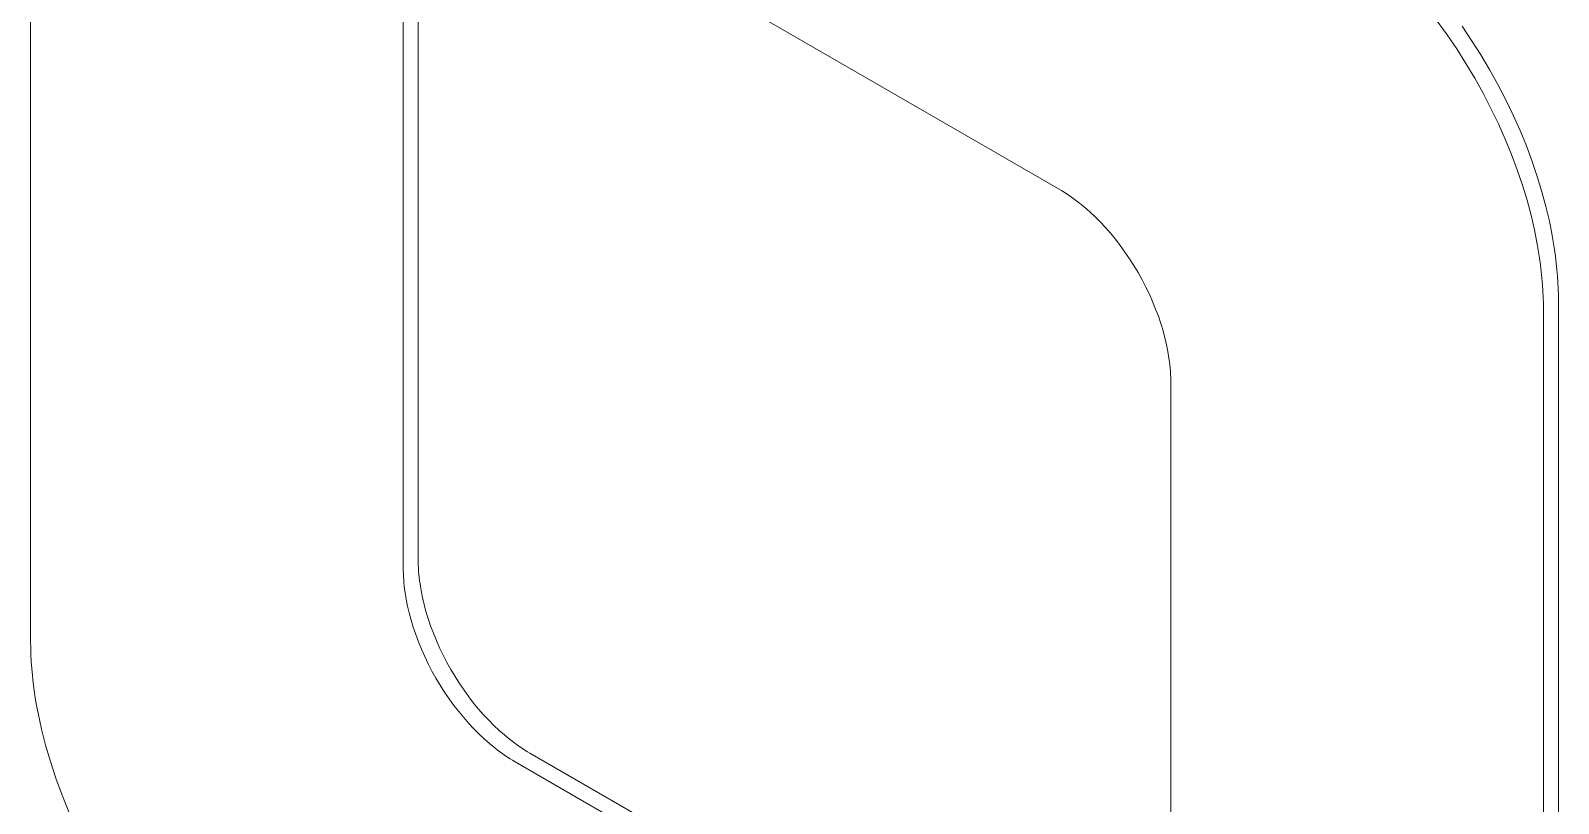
# Model space of a CAD drawing. Header units: inches. Extents: x -6.5 to 91.7, y -2.1 to 67.1.
# Drawn here: x 82 to 91.69, y 57.32 to 62.22 of the extents above; entities that cross this region are included whole.
import ezdxf

# ---------------------------------------------------------------- set-up
doc = ezdxf.new("R2010")
doc.units = ezdxf.units.IN
doc.layers.add('ZANO_R', color=7, linetype='Continuous', lineweight=0)

msp = doc.modelspace()

# ---------------------------------------------------------------- linework, layer by layer
at = {"layer": 'ZANO_R'}
for p, q in [((81.99701, 65.99474), (81.99728, 58.34989)), ((88.52323, 61.21663), (85.07097, 63.20979)), ((84.45622, 62.85487), (84.45636, 58.86863)), ((84.36163, 62.80026), (84.36177, 58.81401)), ((90.92256, 62.28125), (90.98549, 62.19471)), ((91.08007, 62.24932), (91.14093, 62.16009)), ((90.98549, 62.19471), (91.04634, 62.10548)), ((91.14093, 62.16009), (91.19943, 62.0685)), ((91.04634, 62.10548), (91.10485, 62.01389)), ((91.19943, 62.0685), (91.25535, 61.97492)), ((91.10485, 62.01389), (91.16077, 61.92031)), ((91.25535, 61.97492), (91.30844, 61.8797)), ((91.16077, 61.92031), (91.21386, 61.82509)), ((91.30844, 61.8797), (91.35851, 61.78324)), ((91.21386, 61.82509), (91.26393, 61.72863)), ((91.35851, 61.78324), (91.40536, 61.68593)), ((91.26393, 61.72863), (91.31078, 61.63132)), ((91.40536, 61.68593), (91.44885, 61.58817)), ((91.31078, 61.63132), (91.35427, 61.53356)), ((91.44885, 61.58817), (91.48885, 61.49034)), ((91.35427, 61.53356), (91.39427, 61.43573)), ((91.48885, 61.49034), (91.52526, 61.39283)), ((91.39427, 61.43573), (91.43068, 61.33822)), ((91.52526, 61.39283), (91.55802, 61.29603)), ((91.43068, 61.33822), (91.46344, 61.24141)), ((91.55802, 61.29603), (91.58709, 61.20027)), ((88.53898, 61.20734), (88.52323, 61.21663)), ((88.55486, 61.19756), (88.53898, 61.20734)), ((88.57086, 61.18729), (88.55486, 61.19756)), ((88.58697, 61.17652), (88.57086, 61.18729)), ((88.60319, 61.16525), (88.58697, 61.17652)), ((91.46344, 61.24141), (91.49251, 61.14565)), ((91.58709, 61.20027), (91.61247, 61.10589)), ((88.61949, 61.15348), (88.60319, 61.16525)), ((88.63587, 61.14121), (88.61949, 61.15348)), ((88.65231, 61.12843), (88.63587, 61.14121)), ((88.68533, 61.10138), (88.65231, 61.12843)), ((88.71842, 61.07232), (88.68533, 61.10138)), ((91.49251, 61.14565), (91.51789, 61.05128)), ((91.61247, 61.10589), (91.63419, 61.01322)), ((88.75147, 61.0413), (88.71842, 61.07232)), ((88.78435, 61.00837), (88.75147, 61.0413)), ((88.81692, 60.97358), (88.78435, 61.00837)), ((91.51789, 61.05128), (91.53961, 60.95861)), ((91.63419, 61.01322), (91.65228, 60.92253)), ((88.84904, 60.93702), (88.81692, 60.97358)), ((88.88059, 60.89879), (88.84904, 60.93702)), ((88.91141, 60.85901), (88.88059, 60.89879)), ((91.53961, 60.95861), (91.5577, 60.86792)), ((91.65228, 60.92253), (91.66683, 60.83408)), ((88.94138, 60.81779), (88.91141, 60.85901)), ((88.97035, 60.7753), (88.94138, 60.81779)), ((91.5577, 60.86792), (91.57224, 60.77946)), ((91.66683, 60.83408), (91.6728, 60.79076)), ((91.6728, 60.79076), (91.67792, 60.74809)), ((88.99821, 60.73169), (88.97035, 60.7753)), ((89.02484, 60.68713), (88.99821, 60.73169)), ((91.57224, 60.77946), (91.57822, 60.73615)), ((91.57822, 60.73615), (91.58334, 60.69348)), ((91.58334, 60.69348), (91.58763, 60.65147)), ((91.67792, 60.74809), (91.68221, 60.70608)), ((91.68221, 60.70608), (91.68568, 60.66476)), ((89.05012, 60.64179), (89.02484, 60.68713)), ((89.07396, 60.59586), (89.05012, 60.64179)), ((89.09627, 60.54952), (89.07396, 60.59586)), ((91.58763, 60.65147), (91.59109, 60.61015)), ((91.59109, 60.61015), (91.59376, 60.56954)), ((91.68568, 60.66476), (91.68834, 60.62415)), ((91.68834, 60.62415), (91.69022, 60.58426)), ((89.11698, 60.50296), (89.09627, 60.54952)), ((89.13603, 60.45638), (89.11698, 60.50296)), ((91.59376, 60.56954), (91.59564, 60.52965)), ((91.59564, 60.52965), (91.59676, 60.4905)), ((91.69022, 60.58426), (91.69134, 60.54511)), ((91.69134, 60.54511), (91.69171, 60.50672)), ((91.69171, 60.50672), (91.69198, 52.86187)), ((89.15337, 60.40995), (89.13603, 60.45638)), ((89.16897, 60.36385), (89.15337, 60.40995)), ((91.59676, 60.4905), (91.59712, 60.45211)), ((91.59712, 60.45211), (91.59739, 52.80726)), ((89.18281, 60.31825), (89.16897, 60.36385)), ((89.1949, 60.27331), (89.18281, 60.31825)), ((89.20524, 60.22918), (89.1949, 60.27331)), ((89.21385, 60.18599), (89.20524, 60.22918)), ((89.22078, 60.14387), (89.21385, 60.18599)), ((89.22362, 60.12324), (89.22078, 60.14387)), ((89.22606, 60.10292), (89.22362, 60.12324)), ((89.22811, 60.08292), (89.22606, 60.10292)), ((89.22976, 60.06324), (89.22811, 60.08292)), ((89.23103, 60.0439), (89.22976, 60.06324)), ((89.23192, 60.02491), (89.23103, 60.0439)), ((89.23245, 60.00627), (89.23192, 60.02491)), ((89.23263, 59.98799), (89.23245, 60.00627)), ((89.23277, 56.00174), (89.23263, 59.98799)), ((84.45636, 58.86863), (84.45653, 58.85034)), ((84.45653, 58.85034), (84.45706, 58.8317)), ((84.36177, 58.81401), (84.36195, 58.79573)), ((84.36195, 58.79573), (84.36248, 58.77709)), ((84.36248, 58.77709), (84.36338, 58.7581)), ((84.36338, 58.7581), (84.36465, 58.73876)), ((84.45706, 58.8317), (84.45796, 58.81271)), ((84.45796, 58.81271), (84.45923, 58.79337)), ((84.45923, 58.79337), (84.46088, 58.77369)), ((84.46088, 58.77369), (84.46292, 58.75369)), ((84.46292, 58.75369), (84.46536, 58.73337)), ((84.36465, 58.73876), (84.3663, 58.71908)), ((84.3663, 58.71908), (84.36834, 58.69908)), ((84.36834, 58.69908), (84.37078, 58.67876)), ((84.37078, 58.67876), (84.37362, 58.65813)), ((84.37362, 58.65813), (84.38055, 58.61601)), ((84.46536, 58.73337), (84.46821, 58.71274)), ((84.46821, 58.71274), (84.47513, 58.67062)), ((84.47513, 58.67062), (84.48375, 58.62744)), ((84.38055, 58.61601), (84.38917, 58.57283)), ((84.38917, 58.57283), (84.3995, 58.5287)), ((84.48375, 58.62744), (84.49409, 58.58331)), ((84.49409, 58.58331), (84.50617, 58.53837)), ((84.3995, 58.5287), (84.41159, 58.48376)), ((84.41159, 58.48376), (84.42544, 58.43816)), ((84.50617, 58.53837), (84.52002, 58.49277)), ((84.52002, 58.49277), (84.53562, 58.44667)), ((84.42544, 58.43816), (84.44104, 58.39206)), ((84.44104, 58.39206), (84.45837, 58.34563)), ((84.53562, 58.44667), (84.55296, 58.40024)), ((84.55296, 58.40024), (84.572, 58.35365)), ((81.99772, 58.30795), (81.99728, 58.34989)), ((81.99905, 58.2651), (81.99772, 58.30795)), ((84.45837, 58.34563), (84.47742, 58.29904)), ((84.47742, 58.29904), (84.49813, 58.25249)), ((84.572, 58.35365), (84.59271, 58.3071)), ((84.59271, 58.3071), (84.61502, 58.26076)), ((82.0013, 58.22138), (81.99905, 58.2651)), ((82.00449, 58.1768), (82.0013, 58.22138)), ((82.00864, 58.13138), (82.00449, 58.1768)), ((84.49813, 58.25249), (84.52044, 58.20615)), ((84.52044, 58.20615), (84.54428, 58.16021)), ((84.61502, 58.26076), (84.63886, 58.21483)), ((84.63886, 58.21483), (84.66415, 58.16949)), ((82.01378, 58.08516), (82.00864, 58.13138)), ((82.01992, 58.03816), (82.01378, 58.08516)), ((84.54428, 58.16021), (84.56956, 58.11487)), ((84.56956, 58.11487), (84.59619, 58.07031)), ((84.66415, 58.16949), (84.69077, 58.12492)), ((84.69077, 58.12492), (84.71863, 58.08131)), ((84.71863, 58.08131), (84.74761, 58.03882)), ((82.02708, 57.99041), (82.01992, 58.03816)), ((82.03529, 57.94195), (82.02708, 57.99041)), ((84.59619, 58.07031), (84.62405, 58.0267)), ((84.62405, 58.0267), (84.65303, 57.98421)), ((84.65303, 57.98421), (84.68299, 57.943)), ((84.74761, 58.03882), (84.77758, 57.99761)), ((84.77758, 57.99761), (84.8084, 57.95782)), ((82.04455, 57.89282), (82.03529, 57.94195)), ((82.05487, 57.84305), (82.04455, 57.89282)), ((84.68299, 57.943), (84.71382, 57.90321)), ((84.71382, 57.90321), (84.74536, 57.86498)), ((84.8084, 57.95782), (84.83994, 57.91959)), ((84.83994, 57.91959), (84.87207, 57.88303)), ((84.87207, 57.88303), (84.90464, 57.84825)), ((82.06628, 57.7927), (82.05487, 57.84305)), ((82.07877, 57.7418), (82.06628, 57.7927)), ((84.74536, 57.86498), (84.77749, 57.82842)), ((84.77749, 57.82842), (84.81006, 57.79363)), ((84.81006, 57.79363), (84.84293, 57.7607)), ((84.90464, 57.84825), (84.93751, 57.81531)), ((84.93751, 57.81531), (84.97056, 57.78429)), ((84.97056, 57.78429), (85.00366, 57.75524)), ((82.09236, 57.6904), (82.07877, 57.7418)), ((82.12283, 57.58631), (82.09236, 57.6904)), ((84.84293, 57.7607), (84.87598, 57.72968)), ((84.87598, 57.72968), (84.90908, 57.70063)), ((84.90908, 57.70063), (84.94209, 57.67357)), ((85.00366, 57.75524), (85.03667, 57.72818)), ((85.03667, 57.72818), (85.05312, 57.7154)), ((85.05312, 57.7154), (85.0695, 57.70313)), ((85.0695, 57.70313), (85.0858, 57.69136)), ((85.0858, 57.69136), (85.10201, 57.68009)), ((84.94209, 57.67357), (84.95853, 57.66079)), ((84.95853, 57.66079), (84.97491, 57.64852)), ((84.97491, 57.64852), (84.99122, 57.63675)), ((84.99122, 57.63675), (85.00743, 57.62548)), ((85.00743, 57.62548), (85.02355, 57.61471)), ((85.02355, 57.61471), (85.03955, 57.60444)), ((85.03955, 57.60444), (85.05543, 57.59466)), ((85.05543, 57.59466), (85.07117, 57.58537)), ((85.10201, 57.68009), (85.11813, 57.66933)), ((85.11813, 57.66933), (85.13413, 57.65905)), ((85.13413, 57.65905), (85.15001, 57.64927)), ((85.15001, 57.64927), (85.16575, 57.63998)), ((85.16575, 57.63998), (88.61801, 55.64682)), ((82.1577, 57.48085), (82.12283, 57.58631)), ((85.07117, 57.58537), (88.52343, 55.59221)), ((82.19693, 57.3745), (82.1577, 57.48085)), ((82.24045, 57.26772), (82.19693, 57.3745))]:
    msp.add_line(p, q, dxfattribs=at)

doc.saveas('drawing.dxf')
